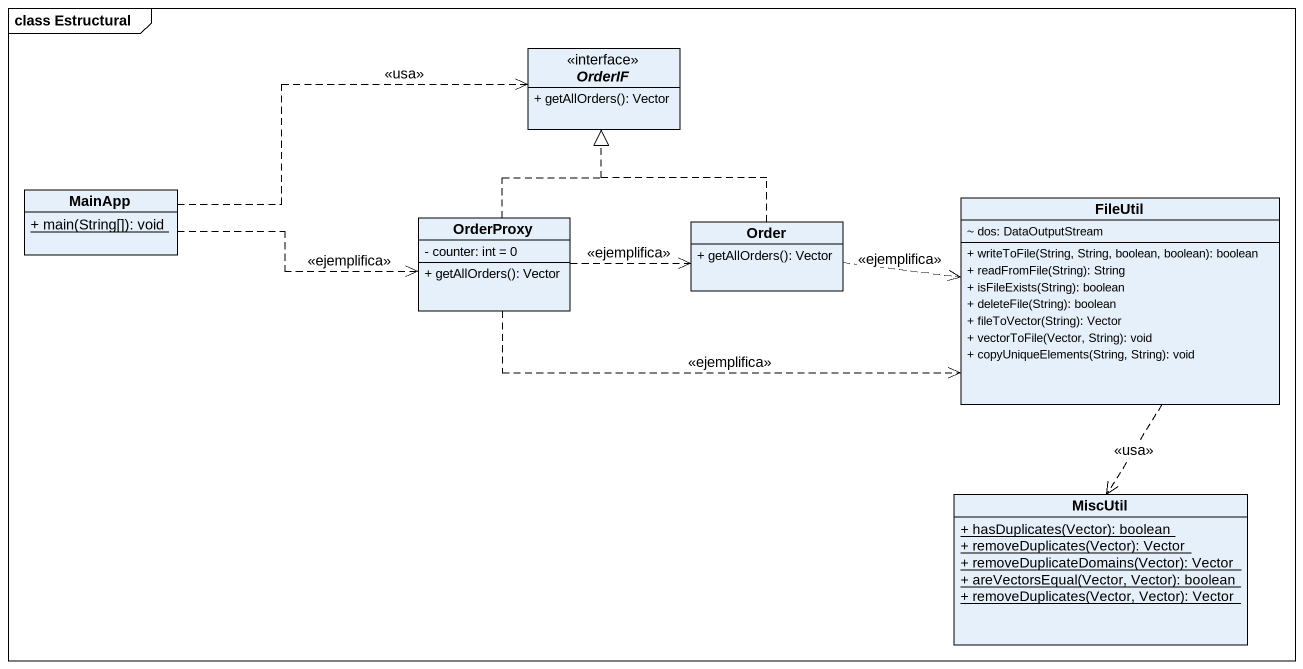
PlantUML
@startuml
mainframe class Estructural
hide circle
hide empty members
skinparam classAttributeIconSize 0
interface OrderIF <<interface>> {
  + getAllOrders(): Vector
}
class MainApp {
  {static} + main(String[]): void
}
class OrderProxy {
  - counter: int = 0
  + getAllOrders(): Vector
}
class Order {
  + getAllOrders(): Vector
}
class FileUtil {
  ~ dos: DataOutputStream
  + writeToFile(String, String, boolean, boolean): boolean
  + readFromFile(String): String
  + isFileExists(String): boolean
  + deleteFile(String): boolean
  + fileToVector(String): Vector
  + vectorToFile(Vector, String): void
  + copyUniqueElements(String, String): void
}
class MiscUtil {
  {static} + hasDuplicates(Vector): boolean
  {static} + removeDuplicates(Vector): Vector
  {static} + removeDuplicateDomains(Vector): Vector
  {static} + areVectorsEqual(Vector, Vector): boolean
  {static} + removeDuplicates(Vector, Vector): Vector
}
MainApp .right.> OrderIF : <<usa>>
MainApp .right.> OrderProxy : <<ejemplifica>>
OrderProxy .up.|> OrderIF
OrderProxy .right.> Order : <<ejemplifica>>
OrderProxy .right.> FileUtil : <<ejemplifica>>
Order .up.|> OrderIF
Order .right.> FileUtil : <<ejemplifica>>
FileUtil ..> MiscUtil : <<usa>>
@enduml
